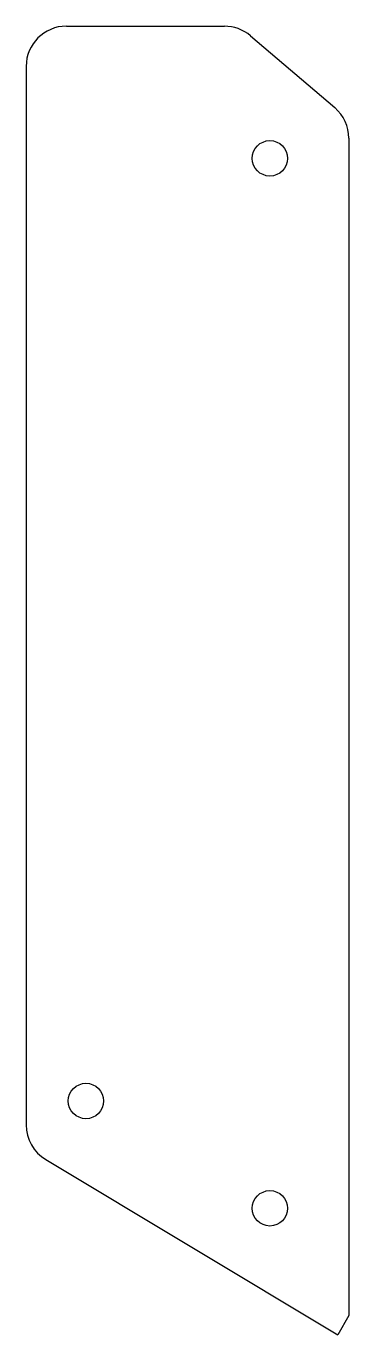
# Model space of a CAD drawing. Header units: millimetres. Extents: x 175.5 to 195.6, y -119.8 to -38.5.
import ezdxf

# ---------------------------------------------------------------- set-up
doc = ezdxf.new("R2010")
doc.units = ezdxf.units.MM

msp = doc.modelspace()

# ---------------------------------------------------------------- linework, layer by layer
for p, q in [((178.025, -38.469), (187.843, -38.469)), ((189.466, -39.067), (194.698, -43.53)), ((175.525, -40.969), (175.525, -106.728)), ((195.575, -45.432), (195.575, -118.574)), ((176.739, -108.872), (194.894, -119.765)), ((195.575, -118.574), (194.894, -119.765))]:
    msp.add_line(p, q)
for centre in [(190.67, -46.679), (179.24, -105.239), (190.67, -111.906)]:
    msp.add_circle(centre, 1.1)
for centre, start, end in [((178.025, -40.969), 90, 180), ((187.843, -40.969), 49.53061, 90), ((193.075, -45.432), 0, 49.53061), ((178.025, -106.728), 180, 239.03624)]:
    msp.add_arc(centre, 2.5, start, end)

doc.saveas('drawing.dxf')
